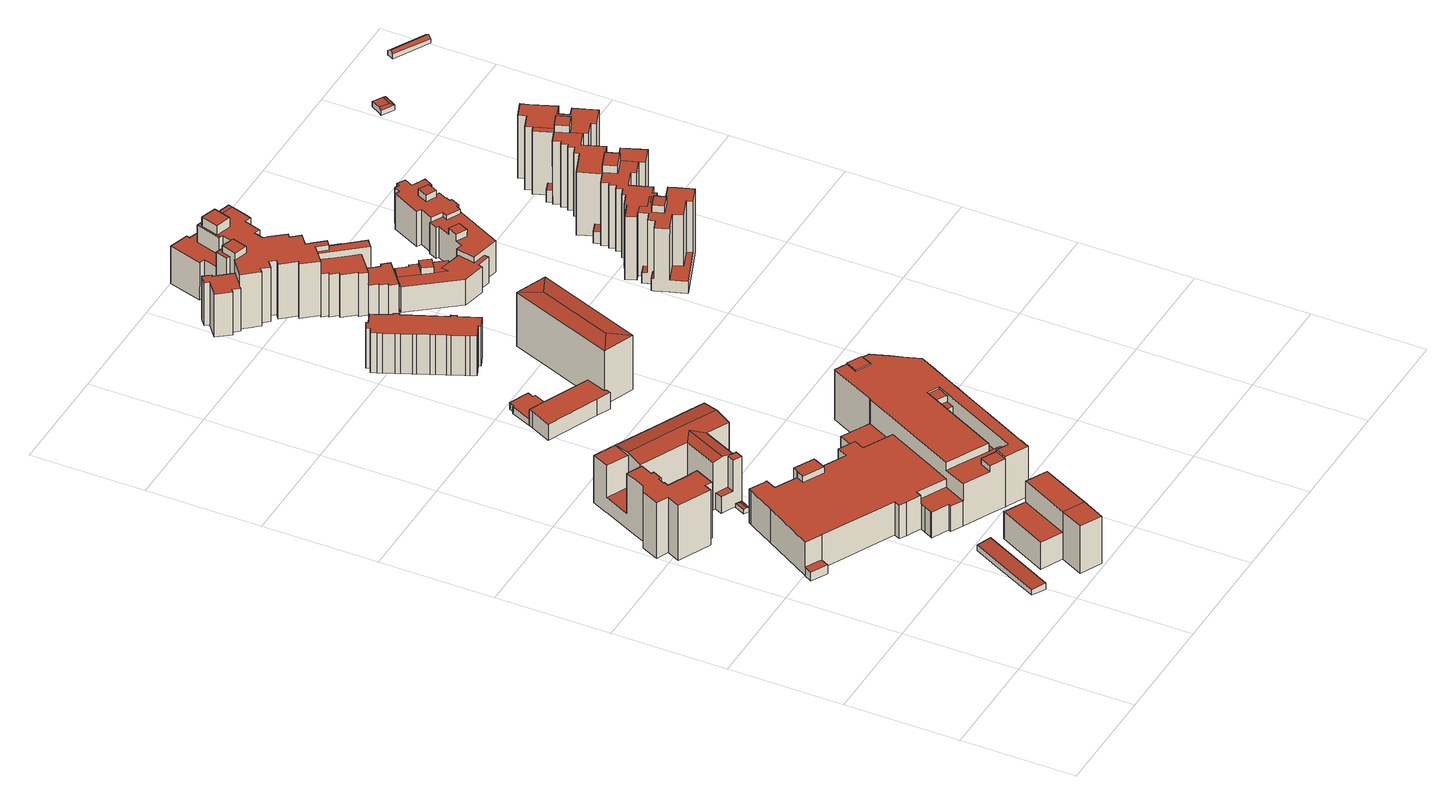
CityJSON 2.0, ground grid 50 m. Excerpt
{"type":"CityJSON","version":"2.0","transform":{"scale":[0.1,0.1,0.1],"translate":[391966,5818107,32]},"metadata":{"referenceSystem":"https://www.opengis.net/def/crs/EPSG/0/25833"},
"CityObjects":{
"building1":{"type":"Building","attributes":{"roofType":"1000","measuredHeight":3.21},"geometry":[{"type":"Solid","lod":"2","boundaries":[[[[0,1,2,3]],[[4,5,6,7,2,1]],[[8,9,10,6,5,11]],[[12,9,8,13,0,3]],[[3,2,7,6,10,9,12]],[[13,8,11,5,4,1,0]]]],"semantics":{"surfaces":[{"type":"WallSurface"},{"type":"GroundSurface"},{"type":"RoofSurface"}],"values":[[0,0,0,0,1,2]]}}]},
"building2":{"type":"Building","attributes":{"function":"1711","roofType":"1000","measuredHeight":22.92},"address":[{"locality":"Berlin","thoroughfareNumber":"87","thoroughfareName":"Prinzenstr."},{"locality":"Berlin","thoroughfareNumber":"88","thoroughfareName":"Prinzenstr."}],"geometry":[{"type":"MultiSurface","lod":"2","boundaries":[[[14,15,16,17]],[[18,19,20,21]],[[22,23,15,18]],[[23,24,25,16]],[[19,14,17,20]],[[26,22,21,27]],[[28,29,30,31]],[[29,26,27,30]],[[24,28,31,25]],[[16,25,31,21]],[[21,31,30,27]],[[17,16,21,20]],[[14,19,18,15]],[[22,26,29,28]],[[23,22,28,24]]],"semantics":{"surfaces":[{"type":"WallSurface"},{"type":"GroundSurface"},{"type":"RoofSurface"}],"values":[0,0,0,0,0,0,0,0,0,1,1,1,2,2,2]}}]},
"building3":{"type":"Building","attributes":{"function":"2366","measuredHeight":2.89},"address":[{"locality":"Berlin","thoroughfareNumber":"85","thoroughfareName":"Prinzenstr."}],"geometry":[{"type":"MultiSurface","lod":"2","boundaries":[[[32,33,34,35]],[[36,37,38,39]],[[37,40,32,35,38]],[[33,36,39,34]],[[38,35,34,39]],[[37,36,41,40]],[[40,41,33,32]],[[41,36,33]]],"semantics":{"surfaces":[{"type":"WallSurface"},{"type":"GroundSurface"},{"type":"RoofSurface"}],"values":[0,0,0,0,1,2,2,2]}}]},
"building4":{"type":"Building","attributes":{"function":"1411","roofType":"1130","measuredHeight":26.79},"address":[{"locality":"Berlin","thoroughfareNumber":"140","thoroughfareName":"Oranienstr."},{"locality":"Berlin","thoroughfareNumber":"141","thoroughfareName":"Oranienstr."},{"locality":"Berlin","thoroughfareNumber":"142","thoroughfareName":"Oranienstr."}],"geometry":[{"type":"MultiSurface","lod":"2","boundaries":[[[42,43,44,45,46,47,48,49,50,51,52,53,54,55,56,57,58,59,60,61,62,63,64,65,66,67,68,69,70,71,72,73,74,75,76,77,78,79,80,81,82]],[[83,84,55,54]],[[49,85,86,50]],[[87,88,74,73,89]],[[70,69,90,91,92,93,71]],[[94,95,96,57,56]],[[97,98,99,79,78,100,101]],[[102,103,104,105,106]],[[82,107,108,109,42]],[[52,51,110,111,112]],[[55,84,94,56]],[[108,107,82,81,80,113,114,115]],[[80,79,99,98,97,116,117,113]],[[45,118,119,120,46]],[[121,117,116,122,123,124,125]],[[126,127,85,49,48,47]],[[96,128,129,58,57]],[[87,89,73,72,130,131,132]],[[91,90,69,68,67,66,65,133,134,123,135,136]],[[58,129,137,138,59]],[[43,139,140,141,44]],[[76,142,143,77]],[[50,86,110,51]],[[144,134,133,65,64,63,62,61,60,59,138,137,145,146,147,148,149]],[[150,121,125,124,144,149]],[[151,152,75,74,88]],[[53,153,83,54]],[[76,75,152,151,103,102,142]],[[47,46,120,126]],[[154,148,147,115,114]],[[42,109,139,43]],[[44,141,140,119,118,45]],[[52,112,153,53]],[[132,131,130,72,71,93]],[[105,104,87,155,101,100,78,77,143,106]],[[134,144,124,123]],[[116,97,156,132,93,92,157,122]],[[119,140,139,109,108,115,147,146,145,137,129,128,96,95,94,84,83,153,112,111,110,86,85,127,126,120]],[[132,156,155,87]],[[103,151,88,87,104]],[[123,122,157,92,91,136,135]],[[143,142,102,106]],[[113,117,121,150,149,148,154,114]],[[101,155,156,97]]],"semantics":{"surfaces":[{"type":"GroundSurface"},{"type":"WallSurface"},{"type":"RoofSurface"}],"values":[0,1,1,1,1,1,1,1,1,1,1,1,1,1,1,1,1,1,1,1,1,1,1,1,1,1,1,1,1,1,1,1,1,1,1,2,2,2,2,2,2,2,2,2]}}]},
"building5":{"type":"Building","attributes":{"roofType":"1000","measuredHeight":4.53},"geometry":[{"type":"Solid","lod":"2","boundaries":[[[[158,159,160,161]],[[162,163,164,165]],[[160,166,167,165,164,168,169,161]],[[163,170,168,164]],[[171,162,165,167]],[[159,172,166,160]],[[172,171,167,166]],[[173,158,161,169]],[[170,163,162,171,172,159,158,173]],[[170,173,169,168]]]],"semantics":{"surfaces":[{"type":"WallSurface"},{"type":"GroundSurface"},{"type":"RoofSurface"}],"values":[[0,0,1,0,0,0,0,0,2,0]]}}]},
"building6":{"type":"Building","attributes":{"roofType":"1000","measuredHeight":24.67},"address":[{"country":"Germany","locality":"Berlin"}],"geometry":[{"type":"Solid","lod":"2","boundaries":[[[[174,175,176,177,178,179,180,181,182,183]],[[184,185,186,187,188,189,190,191,192,193]],[[194,193,192,195]],[[196,197,198,199]],[[200,201,202,203,204,205,206,207,208,209,210,211,212,213,214]],[[187,215,216,188]],[[217,218,219,220,221,222,223,224,225,226,227,228,229]],[[230,231,232,233,234,235,236,237,238,239,240,241,242,243]],[[244,245,246,247,248,249,250,251,252,253]],[[210,220,219,211]],[[254,255,256,257]],[[258,254,257,259]],[[212,218,217,213]],[[255,260,261,256]],[[262,263,264,265,200,214,229,266,267,268,269,270]],[[258,260,255,254]],[[206,224,223,207]],[[208,207,223,222,221,209]],[[271,272,273,274,275,276]],[[277,278,279,280]],[[281,236,235,282,283,272,271,284]],[[260,258,259,275,274,285,286,287,288,261]],[[289,290,291,292]],[[293,294,295,296,297,298,299,300]],[[301,302,303,304]],[[299,305,306,307,308,309,300]],[[310,201,200,265,264,311,312]],[[313,301,304,314]],[[315,316,317,318,319,320,321]],[[233,232,231,230,243,247,246,245,244,253,315,321,320,322,323,324,325,326,327,314,304,303,328,329,280,279,330,176,175,174,183,182,331,332,333,334,335,195,192,191,190,189,188,216,336,199,198,337,338,339,340,341,342,343,344,345,346,347,348,306,305,299,298,297,296,287,286,285,274,273,272,283,282,235,234]],[[349,350,341,340]],[[351,352,339,338]],[[353,181,180,179,178,177,354,278,277,290,289,355,356,357,358,359,360,361,362,363,364,365,366,197,196,367,215,187,186,185,184,193,194,368,369]],[[352,349,340,339]],[[370,228,227,226,225,224,206,205,204,203,202,201,310,318,317,316,252,251,250,249,248,242,241,240,239,238,237,236,281,284,271,276,275,259,257,256,261,288,295,294,293,300,309,371,372,373,374,375,376]],[[269,268,375,374,373,372,371,309,308,377,378,379,357,356,355,380,381,382,270]],[[383,384,366,365]],[[266,229,228,370,376,375,268,267]],[[385,383,365,364]],[[323,322,386,387,263,262,270,325,324]],[[363,362,361,344,343,342,341,350,388]],[[388,385,364,363]],[[366,384,351,338,337,198,197]],[[332,389,390,391,334,333]],[[392,353,369,368,393,394]],[[359,358,395,396]],[[389,332,331,182,181,353,392]],[[389,392,394,393,391,390]],[[393,368,194,195,335,334,391]],[[397,398,348,347]],[[358,357,379,395]],[[270,382,399,326,325]],[[399,400,327,326]],[[302,401,328,303]],[[360,345,344,361]],[[396,397,347,346,345,360,359]],[[196,199,336,216,215,367]],[[355,289,292,380]],[[354,177,176,330,279,278]],[[400,313,314,327]],[[328,401,291,290,277,280,329]],[[378,377,308,307,398,397,396,395,379]],[[399,382,381,380,292,291,401,302,301,313,400]],[[242,248,247,243]],[[252,316,315,253]],[[319,312,311,387,386]],[[209,221,220,210]],[[211,219,218,212]],[[295,288,287,296]],[[319,386,322,320]],[[387,311,264,263]],[[398,307,306,348]],[[388,350,349,352,351,384,383,385]],[[229,214,213,217]],[[318,310,312,319]]]],"semantics":{"surfaces":[{"type":"WallSurface"},{"type":"RoofSurface"},{"type":"GroundSurface"}],"values":[[0,0,0,0,0,0,0,0,0,1,0,0,1,0,1,1,0,1,0,0,0,0,0,0,0,0,0,0,0,2,0,0,1,0,1,0,0,0,0,0,0,0,0,0,0,0,0,1,0,0,0,0,0,0,0,0,0,0,0,0,0,1,1,0,0,1,0,0,0,0,0,0,1,0,0]]}}]},
"building7":{"type":"Building","attributes":{"function":"1221","roofType":"1000","measuredHeight":8.78},"address":[{"locality":"Berlin","thoroughfareNumber":"64","thoroughfareName":"Oranienstr."},{"locality":"Berlin","thoroughfareNumber":"65","thoroughfareName":"Oranienstr."}],"geometry":[{"type":"MultiSurface","lod":"2","boundaries":[[[402,403,404,405,406,407,408,409,410,411]],[[412,413,414,415,416,417,418,419,420,421]],[[412,409,408,413]],[[418,403,402,419]],[[417,404,403,418]],[[419,402,411,420]],[[420,411,410,421]],[[421,410,409,412]],[[415,406,405,416]],[[416,405,404,417]],[[413,408,407,414]],[[414,407,406,415]]],"semantics":{"surfaces":[{"type":"GroundSurface"},{"type":"RoofSurface"},{"type":"WallSurface"}],"values":[0,1,2,2,2,2,2,2,2,2,2,2]}}]},
"building8":{"type":"Building","attributes":{"function":"2599","roofType":"1000","measuredHeight":4.07},"address":[{"locality":"Berlin","thoroughfareNumber":"64","thoroughfareName":"Oranienstr."}],"geometry":[{"type":"MultiSurface","lod":"2","boundaries":[[[422,423,424,425,426,427,428,429]],[[429,404,430,422]],[[422,430,431,423]],[[428,403,404,429]],[[423,431,432,424]],[[424,432,433,425]],[[426,434,435,427]],[[425,433,434,426]],[[427,435,403,428]],[[435,434,433,432,431,430,404,403]]],"semantics":{"surfaces":[{"type":"RoofSurface"},{"type":"WallSurface"},{"type":"GroundSurface"}],"values":[0,1,1,1,1,1,1,1,1,2]}}]},
"building9":{"type":"Building","attributes":{"function":"1221","roofType":"1000","measuredHeight":19.11},"address":[{"locality":"Berlin","thoroughfareNumber":"54","thoroughfareName":"Stallschreiberstr."},{"locality":"Berlin","thoroughfareNumber":"53","thoroughfareName":"Stallschreiberstr."}],"geometry":[{"type":"MultiSurface","lod":"2","boundaries":[[[436,437,438,439,440,441,442,443,444,445,446,447,448,449,450,451,452,453,454,455,456,457,458,459,460,461,462,463,464,465,466]],[[467,458,457,468]],[[469,446,445,470]],[[471,454,453,472]],[[473,456,455,474]],[[475,437,436,476]],[[477,450,449,478]],[[479,444,443,480]],[[481,465,464,482]],[[478,449,448,483]],[[483,448,447,484]],[[484,447,446,469]],[[485,460,459,486]],[[472,453,452,487]],[[488,451,450,477]],[[489,466,465,481]],[[487,452,451,488]],[[486,459,458,467]],[[474,455,454,471]],[[468,457,456,473]],[[490,439,438,491]],[[482,464,463,492]],[[493,440,439,490]],[[491,438,437,475]],[[480,443,442,494]],[[476,436,466,489]],[[495,441,440,493]],[[494,442,441,495]],[[492,463,462,496]],[[497,461,460,485]],[[496,462,461,497]],[[470,445,444,479]],[[482,492,496,497,485,486,467,468,473,474,471,472,487,488,477,478,483,484,469,470,479,480,494,495,493,490,491,475,476,489,481]]],"semantics":{"surfaces":[{"type":"GroundSurface"},{"type":"WallSurface"},{"type":"RoofSurface"}],"values":[0,1,1,1,1,1,1,1,1,1,1,1,1,1,1,1,1,1,1,1,1,1,1,1,1,1,1,1,1,1,1,1,2]}}]},
"building10":{"type":"Building","attributes":{"function":"1221","measuredHeight":26.96},"address":[{"locality":"Berlin","thoroughfareNumber":"63","thoroughfareName":"Oranienstr."},{"locality":"Berlin","thoroughfareNumber":"55","thoroughfareName":"Stallschreiberstr."}],"geometry":[{"type":"MultiSurface","lod":"2","boundaries":[[[498,499,500,501]],[[502,503,504,505]],[[506,507,503,502]],[[507,504,503]],[[502,505,506]],[[504,507,501,500]],[[507,506,498,501]],[[505,504,500,499]],[[506,505,499,498]]],"semantics":{"surfaces":[{"type":"GroundSurface"},{"type":"RoofSurface"},{"type":"WallSurface"}],"values":[0,1,1,1,1,2,2,2,2]}}]},
"building11":{"type":"Building","attributes":{"function":"1372","roofType":"1000","measuredHeight":30.71},"address":[{"locality":"Berlin","thoroughfareNumber":"12","thoroughfareName":"Stallschreiberstr."}],"geometry":[{"type":"MultiSurface","lod":"2","boundaries":[[[508,509,510,511,512]],[[513,514,515,516]],[[517,518,519,520]],[[521,522,523,524,525]],[[526,527,528,529]],[[530,531,532,533,534,535,536]],[[537,538,539,540]],[[541,542,543,544,545,546,547,548]],[[549,550,551,552]],[[553,554,555,556]],[[546,545,544,557,558,559,560,561]],[[562,563,564,565,566,567,568,569]],[[570,571,572,573,574,575,576,577,578,579,580,581,582,583,584,585,586,587,588,589,590,591]],[[592,593,554,553]],[[594,595,596,597]],[[588,587,598,599]],[[600,601,602,523,522,603]],[[604,605,606,607]],[[608,609,610,611,612,613]],[[614,573,572,615]],[[616,617,608,613]],[[618,516,515,619,620]],[[621,622,623,624,625,626]],[[627,628,577,576,575]],[[581,580,629,630]],[[631,632,633,634,635]],[[636,637,638,639]],[[640,641,642,643,644]],[[597,596,637,636]],[[610,609,645,646]],[[569,568,521,525]],[[647,648,649,650,651,652]],[[653,654,655,656,657,658]],[[540,539,659,660]],[[652,651,650,640,644]],[[643,642,661,662,663,664]],[[665,666,667,668]],[[606,669,670,671,607]],[[620,619,672,673]],[[639,638,595,594]],[[646,645,674,675]],[[512,511,676,677,678]],[[679,680,681,527,526]],[[615,682,668,667,683,614]],[[684,685,686,687,688]],[[689,690,691,692,693]],[[660,659,694,593,592,695,696]],[[520,519,697,698]],[[560,699,617,616,700,561]],[[701,702,538,537,703,704]],[[556,555,705,706]],[[551,707,708,709,552]],[[656,655,605,604]],[[675,674,710,711]],[[712,713,714,715,716,717,697,718,701,704]],[[530,719,720,681,680,679,721,722,531]],[[529,528,550,549]],[[599,598,723,724]],[[591,590,589,725,726,727,728,729,570]],[[730,731,732,688,687,733,734,735]],[[602,601,600,603,736,730,735,737,738]],[[739,630,629,628,627,740,741]],[[635,634,742,743]],[[621,626,536,535,534,533,532]],[[744,745,746,747,623,622]],[[698,697,717,748,749]],[[750,751,752,753,754,585,584,583,582]],[[743,742,747,746,745,744]],[[755,756,757,758]],[[510,509,508,756,755]],[[676,749,748,678,677]],[[711,710,759,760]],[[686,685,684,754,753,752]],[[758,757,690,689]],[[706,705,518,517]],[[709,708,653,658]],[[761,762,763,724,723,764,765,766,691]],[[693,692,691,766,765,633,632,631]],[[767,768,769,542,541,548]],[[767,770,771,772,673,672,514,513,769,768]],[[737,773,666,665,738]],[[713,712,728,727,726,763,762,774,775,776,715,714]],[[777,671,670,669,778,779,780,781,782,681,720,772,771,770]],[[559,558,557,783,649,648]],[[760,759,663,662,565,564,563]],[[744,622,621,532,531,722,721,679,526,529,549,552,709,658,657,656,604,607,671,777,770,767,548,547,546,561,700,616,613,612,611,610,646,675,711,760,563,562,569,525,524,523,602,738,665,668,682,615,572,571,570,729,728,712,704,703,537,540,660,696,695,592,553,556,706,517,520,698,749,676,511,510,755,758,689,693,631,635,743]],[[514,672,619,515]],[[555,554,593,694,659,539,538,702,701,718,697,519,518,705]],[[762,761,691,690,757,756,508,512,678,748,717,716,715,776,775,774]],[[580,579,578,577,628,629]],[[560,559,648,647,652,644,643,664,663,759,710,674,645,609,608,617,699]],[[737,735,734,733,687,686,752,751,750,582,581,630,739,741,740,627,575,574,573,614,683,667,666,773]],[[588,599,724,763,726,725,589]],[[637,596,595,638]],[[551,550,528,527,681,782,781,780,779,778,669,606,605,655,654,653,708,707]],[[641,597,636,639,566,565,662,661,642]],[[736,603,522,521,568,567,566,639,594,597,641,640,650,649,783,557,544,543,542,769,513,516,618,620,673,772,720,719,530,536,626,625,624,623,747,742,634,633,765,764,723,598,587,586,585,754,684,688,732,731,730]]],"semantics":{"surfaces":[{"type":"WallSurface"},{"type":"GroundSurface"},{"type":"RoofSurface"}],"values":[0,0,0,0,0,0,0,0,0,0,0,0,0,0,0,0,0,0,0,0,0,0,0,0,0,0,0,0,0,0,0,0,0,0,0,0,0,0,0,0,0,0,0,0,0,0,0,0,0,0,0,0,0,0,0,0,0,0,0,0,0,0,0,0,0,0,0,0,0,0,0,0,0,0,0,0,0,0,0,0,0,0,0,0,0,1,2,2,2,2,2,2,2,2,2,2,2]}}]},
"building12":{"type":"Building","attributes":{"function":"1221","roofType":"1000","measuredHeight":20.17},"address":[{"locality":"Berlin","thoroughfareNumber":"11","thoroughfareName":"Stallschreiberstr."},{"locality":"Berlin","thoroughfareNumber":"8","thoroughfareName":"Stallschreiberstr."},{"locality":"Berlin","thoroughfareNumber":"9","thoroughfareName":"Stallschreiberstr."}],"geometry":[{"type":"MultiSurface","lod":"2","boundaries":[[[784,785,786,787,788,789,790,791,792,793,794,795,796,797,798,799,800,801,802,803,804,805,806,807,808,809,810,811,812,813,814,815,816,817,818,819]],[[820,821,822,823,824,825,826,827,828,829,830,831,832,833,834,835,836]],[[837,838,839,840]],[[841,842,843,844,845,828,827,846,847,826,825,824,823,822,848,849,850,851,852]],[[853,854,855,856]],[[857,858,859,860]],[[861,862,863,864,865,866,867,868,869,870,871,872,873,874,875,876,877,878,879,880,881]],[[882,883,884,885,886,887,888,889,890,891,892,893,894,895,896,897,898,899,900,901,902,903,904,905,906,907,908,909,910,911,912,913,914,915,916,917,918,919,920,921,922,923,924,925,926,927,928,929,930,931,932,933,934]],[[913,879,878,914]],[[883,810,809,935,884]],[[902,851,850,903]],[[881,857,860,861]],[[817,816,839,838,818]],[[929,788,787,930]],[[931,815,814,932]],[[892,831,830,893]],[[826,853,856,827]],[[805,804,877,876,875]],[[888,834,833,889]],[[903,850,849,904]],[[920,798,797,921]],[[934,812,811,882]],[[927,791,790,928]],[[899,842,841,900]],[[900,841,852,901]],[[933,936,813,812,934]],[[877,804,803,937,916,915]],[[802,801,918,917]],[[921,797,796,922]],[[827,856,855,846]],[[924,793,792,925]],[[862,859,858,863]],[[937,803,802,917,916]],[[814,813,936,933,932]],[[792,791,927,926,925]],[[907,820,836,835,866,865,938,908]],[[867,866,835,834,888,887,939,868]],[[861,860,859,862]],[[882,811,810,883]],[[909,864,863,858,857,881,880,940,912,911,910]],[[922,796,795,923]],[[929,928,790,789,788]],[[833,832,891,890,889]],[[846,855,854,847]],[[918,801,800,919]],[[884,935,809,808,872,871,885]],[[872,808,807,873]],[[785,784,837,840,786]],[[940,880,879,913,912]],[[939,887,886,885,871,870,869,868]],[[904,849,848,905]],[[898,843,842,899]],[[822,821,820,907,906]],[[819,818,838,837,784]],[[908,938,865,864,909]],[[829,828,845,844,897,896,895,894]],[[914,878,877,915]],[[847,854,853,826]],[[873,807,806,874]],[[905,848,822,906]],[[901,852,851,902]],[[897,844,843,898]],[[874,806,805,875]],[[930,787,786,840,839,816,815,931]],[[830,829,894,893]],[[891,832,831,892]],[[795,794,793,924,923]],[[800,799,798,920,919]]],"semantics":{"surfaces":[{"type":"RoofSurface"},{"type":"GroundSurface"},{"type":"WallSurface"}],"values":[0,0,0,0,0,0,0,1,2,2,2,2,2,2,2,2,2,2,2,2,2,2,2,2,2,2,2,2,2,2,2,2,2,2,2,2,2,2,2,2,2,2,2,2,2,2,2,2,2,2,2,2,2,2,2,2,2,2,2,2,2,2,2,2,2,2,2,2]}}]},
"building13":{"type":"Building","attributes":{"function":"1221","roofType":"1000","measuredHeight":34.06},"address":[{"locality":"Berlin","thoroughfareNumber":"81","thoroughfareName":"Prinzenstr."},{"locality":"Berlin","thoroughfareNumber":"80","thoroughfareName":"Prinzenstr."},{"locality":"Berlin","thoroughfareNumber":"79","thoroughfareName":"Prinzenstr."}],"geometry":[{"type":"MultiSurface","lod":"2","boundaries":[[[941,942,943,944]],[[945,946,947,948,949,950,951,952,953,954,955,956]],[[957,958,959,960]],[[961,962,963,964,965,966,967]],[[968,969,970,971]],[[972,973,974,975]],[[976,977,969,968]],[[978,979,980,981,982,983,984]],[[985,986,987,988,989,990,991]],[[992,993,994,995,996]],[[997,998,999,1000,1001,1002]],[[996,995,1003,1004]],[[1005,1006,1007,994,993]],[[1008,1009,1010,1011,1012]],[[1013,1014,1015,1016]],[[1017,1018,1019,1020,1021]],[[985,991,1022,1023,953,952,1024,1025]],[[1026,1011,1010,1027]],[[1028,1029,1030,1031]],[[1032,1033,1034,1035,1036,1037]],[[1016,1015,1038,1039]],[[1040,1041,1042,1043]],[[1023,1022,1044,1045]],[[1021,1020,1000,999]],[[1046,1047,1048,1049]],[[1050,1051,1052,1053,1054]],[[984,983,982,1055,942,941]],[[1045,1044,1056,1057]],[[1058,960,959,1047,1046]],[[971,970,973,972]],[[1059,1060,1061,1062,1063]],[[1064,1065,1066,1067]],[[1068,1069,1070,1071]],[[1072,1073,1029,1028]],[[1074,1075,1076,1077,1078,989,988,987]],[[1079,1080,1081,1082,1083,1084]],[[1085,1086,1087,1088]],[[1067,1066,979,978]],[[1043,1042,1073,1072]],[[955,1089,1090,1091,1092,956]],[[997,1002,1052,1051,1050]],[[1057,1056,1091,1090]],[[1093,1094,1095,1096]],[[1097,1098,1099,1100,1101,1102]],[[1103,1104,1105,1106]],[[946,945,1107,1108]],[[1088,1087,962,961]],[[1068,1109,975,974,1110,1069]],[[1111,1112,1113,1114]],[[1115,1116,1117,1118,1119]],[[1120,1121,1122,1123,1124,1108,1107,1125,1126,1127,1128]],[[1129,1130,1131,1132,1133]],[[1134,1004,1003,1007,1006]],[[1135,1136,1112,1111]],[[1137,1138,1116,1115]],[[1101,1100,1099,1139,1140,1141]],[[1142,1063,1062,1131,1130]],[[1143,1144,1145,1041,1040]],[[1127,1126,1146,1147]],[[1018,1017,944,943,1019]],[[1114,1113,1104,1103]],[[948,947,1124,1123]],[[1120,1128,1148,1149]],[[1118,1117,1150,1009,1008,1012,1151,1119]],[[1152,1153,1154,977,976,1155,1156]],[[1146,1157,1158,1159,1149,1148,1147]],[[1054,1053,1160,1161]],[[1039,1038,1162,1163]],[[1164,1049,1048,958,957]],[[1133,1132,1061,1060]],[[1106,1105,1097,1102]],[[1165,1166,1082,1081]],[[1031,1030,1034,1033,1032]],[[1163,1162,1153,1152,1156]],[[966,965,1167,1136,1135,1168,967]],[[1037,1036,1035,964,963,1086,1085]],[[1160,1014,1013,1161]],[[1027,1094,1093,1076,1075,1074,1169,1026]],[[1079,1084,1145,1144,1143]],[[1159,1158,1157,1170,1171]],[[1096,1095,1078,1077]],[[1071,1070,1138,1137]],[[1141,1140,1139,981,980,1065,1064]],[[1171,1170,1166,1165]],[[1026,1169,1074,987,986,985,1025,1024,952,951,950,949,948,1123,1122,1121,1120,1149,1159,1171,1165,1081,1080,1079,1143,1040,1043,1072,1028,1031,1032,1037,1085,1088,961,967,1168,1135,1111,1114,1103,1106,1102,1101,1141,1064,1067,978,984,941,944,1017,1021,999,998,997,1050,1054,1161,1013,1016,1039,1163,1156,1155,976,968,971,972,975,1109,1068,1071,1137,1115,1119,1151,1012,1011]],[[1136,1167,965,964,1004,1134,1006,1005,993,1172,1138,1070,1069,1110,974,973,970,969,977,1154,1153,1129,1133,1060,1059,942,1055,982,981,1139,1099,1098,1097,1105,1104,1113,1112]],[[1117,1116,1138,1172,993,992,996,1004,964,1035,1034,1030,1029,1073,1042,1041,1145,1084,1083,1082,1166,1170,1157,1173,1174,1175,1176,1177,1178,1179,1049,1164,1180,1078,1095,1094,1027,1010,1009,1150]],[[1046,1049,1179,1178,1177,1176,1175,1174,1173,1157,1146,1126,1125,1107,945,956,1092,1091,1056,1044,1022,991,990,989,1078,1180,1164,957,960,1058]],[[980,979,1066,1065]],[[994,1007,1003,995]],[[1076,1093,1096,1077]],[[1108,1124,947,946]],[[1131,1062,1061,1132]],[[963,962,1087,1086]],[[1147,1148,1128,1127]],[[958,1048,1047,959]],[[1014,1160,1053,1052,1002,1001,1000,1020,1019,943,942,1059,1063,1142,1130,1129,1153,1162,1038,1015]],[[1089,955,954,953,1023,1045,1057,1090]]],"semantics":{"surfaces":[{"type":"WallSurface"},{"type":"GroundSurface"},{"type":"RoofSurface"}],"values":[0,0,0,0,0,0,0,0,0,0,0,0,0,0,0,0,0,0,0,0,0,0,0,0,0,0,0,0,0,0,0,0,0,0,0,0,0,0,0,0,0,0,0,0,0,0,0,0,0,0,0,0,0,0,0,0,0,0,0,0,0,0,0,0,0,0,0,0,0,0,0,0,0,0,0,0,0,0,0,0,0,0,0,0,1,2,2,2,2,2,2,2,2,2,2,2,2,2]}}]},
"building14":{"type":"Building","attributes":{"roofType":"1000","measuredHeight":2.94},"geometry":[{"type":"Solid","lod":"2","boundaries":[[[[1181,1182,1183,1184,1185]],[[1185,1184,1186,1187]],[[1188,1187,1186,1189,1190]],[[1191,1192,1193,1181,1194,1195,1188,1196]],[[1181,1185,1194]],[[1195,1194,1185,1187,1188]],[[1191,1196,1197,1198,1199,1200,1201,1202,1193,1192]],[[1181,1193,1202,1201,1183,1182]],[[1196,1188,1190,1189,1198,1197]],[[1186,1184,1183,1201,1200,1199,1198,1189]]]],"semantics":{"surfaces":[{"type":"RoofSurface"},{"type":"WallSurface"},{"type":"GroundSurface"}],"values":[[0,0,0,1,0,0,2,1,1,1]]}}]},
"building15":{"type":"Building","attributes":{"roofType":"3100","measuredHeight":3.26},"geometry":[{"type":"Solid","lod":"2","boundaries":[[[[1203,1204,1205,1206,1207,1208,1209]],[[1210,1211,1206,1205,1204,1212]],[[1213,1212,1204,1203]],[[1214,1215,1210,1212,1213]],[[1214,1216,1217,1211,1210,1215]],[[1216,1208,1207,1206,1211,1217]],[[1203,1209,1208,1216,1214,1213]]]],"semantics":{"surfaces":[{"type":"GroundSurface"},{"type":"WallSurface"},{"type":"RoofSurface"}],"values":[[0,1,1,2,2,1,1]]}}]}
},
"vertices":[
[470,118,58],[414,151,52],[414,151,26],[470,118,26],[519,360,52],[572,465,52],[572,465,26],[519,360,26],[630,436,58],[630,436,26],[584,459,26],[584,459,53],[628,433,26],[628,433,58],
[687,407,154],[780,361,154],[780,361,25],[687,407,25],[672,146,154],[577,193,154],[577,193,25],[672,146,25],[672,146,254],[780,361,254],[873,315,254],[873,315,25],[622,47,254],[622,47,25],[765,100,254],[714,0,254],[714,0,25],[765,100,25],
[400,1381,22],[423,1428,22],[423,1428,3],[400,1381,3],[447,1414,22],[424,1367,22],[424,1367,3],[447,1414,3],[412,1374,29],[429,1409,29],
[172,1653,2],[152,1611,2],[142,1617,2],[128,1589,2],[132,1587,2],[123,1568,2],[129,1565,2],[224,1520,2],[225,1523,2],[255,1509,2],[214,1423,2],[185,1438,2],[170,1408,2],[28,1475,2],[55,1532,2],[3,1556,2],[39,1631,2],[76,1651,2],[80,1660,2],[94,1690,2],[119,1742,2],[174,1856,2],[176,1861,2],[208,1929,2],[303,1884,2],[510,1786,2],[595,1745,2],[694,1698,2],[659,1625,2],[627,1558,2],[528,1605,2],[458,1457,2],[473,1450,2],[458,1419,2],[367,1462,2],[382,1493,2],[373,1498,2],[443,1645,2],[208,1757,2],[186,1710,2],[161,1658,2],[170,1408,270],[28,1475,270],[224,1520,270],[225,1523,270],[458,1457,230],[473,1450,230],[458,1457,203],[694,1698,76],[694,1698,230],[660,1628,243],[627,1558,230],[55,1532,270],[26,1545,270],[3,1556,270],[443,1645,230],[443,1645,80],[443,1645,76],[373,1498,80],[373,1498,230],[421,1436,80],[421,1437,230],[436,1468,230],[436,1468,203],[436,1468,80],[161,1658,76],[161,1658,270],[172,1653,270],[255,1509,270],[254,1506,270],[214,1423,270],[208,1757,76],[186,1711,76],[186,1711,270],[236,1744,230],[236,1744,76],[128,1589,76],[128,1589,270],[132,1587,270],[268,1811,76],[269,1814,243],[303,1884,230],[268,1811,230],[268,1811,188],[123,1568,270],[129,1565,270],[30,1613,270],[39,1631,270],[528,1605,76],[528,1605,80],[528,1605,230],[208,1929,76],[208,1929,230],[510,1786,230],[595,1745,230],[76,1651,270],[76,1651,76],[152,1611,270],[142,1617,270],[142,1617,76],[367,1462,80],[382,1493,80],[174,1856,230],[80,1660,270],[94,1690,270],[119,1742,270],[119,1742,76],[174,1856,76],[232,1828,76],[458,1419,230],[458,1419,80],[185,1438,270],[178,1715,76],[415,1478,238],[507,1671,238],[497,1706,243],
[471,1225,48],[499,1272,48],[499,1272,3],[471,1225,3],[597,1160,48],[609,1183,48],[609,1183,3],[597,1160,3],[740,1145,3],[717,1100,3],[521,1228,3],[509,1205,3],[521,1228,48],[717,1100,48],[740,1145,48],[509,1205,48],
[351,898,4],[442,852,4],[541,802,4],[541,802,166],[442,852,166],[351,898,166],[257,946,166],[228,961,166],[228,961,4],[257,946,4],[316,1262,166],[335,1294,166],[348,1316,166],[354,1325,166],[354,1325,4],[348,1316,4],[335,1294,4],[316,1262,4],[285,1209,4],[285,1209,166],[159,996,166],[159,996,4],[437,1300,166],[414,1254,166],[414,1254,4],[437,1300,4],[967,530,207],[967,530,245],[990,574,245],[1130,849,245],[1147,882,245],[1158,905,245],[1171,929,245],[1171,929,237],[1158,905,237],[1147,882,237],[1147,882,207],[1130,849,207],[1130,849,164],[990,574,164],[990,574,207],[361,1338,166],[361,1338,4],[939,599,164],[1079,874,164],[1079,874,207],[1096,908,207],[1096,908,237],[1108,930,237],[1120,954,237],[1120,954,245],[1108,930,245],[1096,908,245],[1079,874,245],[939,599,245],[939,599,207],[1178,824,4],[1195,857,4],[1207,880,4],[1219,904,4],[1263,990,4],[1302,1067,4],[1302,1067,245],[1263,990,245],[1219,904,245],[1207,880,245],[1195,857,245],[1178,824,245],[1141,752,245],[1141,752,4],[1012,499,4],[1015,506,4],[1038,549,4],[1109,689,4],[1109,689,245],[1038,549,245],[1015,506,245],[1012,499,245],[991,457,245],[991,457,4],[1179,1227,250],[1115,1259,250],[1115,1259,245],[1179,1227,245],[1204,1278,250],[1204,1278,245],[1141,1310,250],[1141,1310,245],[763,568,207],[826,536,207],[853,588,207],[917,556,207],[875,632,207],[812,664,207],[759,691,207],[737,647,207],[710,594,207],[1253,1211,245],[1253,1211,4],[1252,1213,4],[1235,1262,4],[1235,1262,245],[1252,1213,245],[557,762,166],[529,777,166],[529,777,4],[557,762,4],[1278,1138,245],[1278,1138,4],[1262,1185,4],[1262,1185,245],[1204,1278,4],[1141,1310,4],[1089,1337,4],[1089,1337,245],[633,755,166],[620,730,166],[620,730,126],[633,755,126],[985,1132,245],[1063,1286,245],[1088,1335,245],[1088,1335,4],[1063,1286,4],[985,1132,4],[984,1131,4],[984,1131,245],[594,677,126],[608,705,126],[608,705,4],[594,677,4],[984,1132,4],[957,1145,4],[957,1145,127],[984,1132,127],[984,1132,245],[917,556,245],[853,588,236],[917,556,236],[590,669,126],[590,669,4],[989,454,4],[989,454,245],[941,479,245],[891,504,245],[891,504,236],[891,504,4],[941,479,4],[890,503,4],[826,536,4],[763,568,4],[710,594,4],[659,621,4],[664,632,4],[621,730,4],[620,730,4],[541,801,4],[228,960,4],[210,925,4],[203,928,4],[138,961,4],[159,995,4],[426,1305,4],[508,1206,4],[509,1205,4],[521,1228,4],[609,1183,4],[597,1160,4],[598,1160,4],[698,1109,4],[717,1100,4],[740,1145,4],[812,1109,4],[815,1108,4],[859,1195,4],[609,1183,196],[597,1160,196],[509,1205,196],[521,1228,196],[228,960,166],[541,801,166],[759,691,166],[899,966,166],[916,999,166],[789,1064,166],[812,1109,166],[740,1145,166],[717,1100,166],[698,1109,166],[598,1160,166],[581,1127,166],[491,1173,166],[508,1206,166],[426,1305,166],[159,995,166],[224,962,166],[875,632,245],[940,1046,245],[928,1022,245],[916,999,245],[899,966,245],[759,691,245],[812,664,245],[940,1046,127],[928,1022,127],[916,999,127],[759,691,126],[737,647,126],[710,594,126],[491,1173,196],[508,1206,196],[581,1127,196],[890,503,236],[826,536,236],[598,1160,196],[210,925,46],[203,928,46],[138,961,46],[228,960,46],[159,995,46],[224,962,46],[789,1064,127],[812,1109,127],[815,1108,127],[859,1195,127],[659,621,126],[664,632,126],[621,730,126],
[498,2340,23],[505,2355,23],[608,2310,23],[726,2257,23],[772,2238,23],[740,2149,23],[747,2146,23],[739,2125,23],[678,2152,23],[454,2249,23],[739,2125,101],[747,2146,101],[740,2149,101],[772,2238,101],[726,2257,101],[608,2310,101],[505,2355,101],[498,2340,101],[454,2249,101],[678,2152,101],
[648,2402,55],[637,2407,55],[648,2432,55],[564,2468,55],[553,2444,55],[546,2446,55],[505,2355,55],[608,2310,55],[648,2402,23],[637,2407,23],[648,2432,23],[564,2468,23],[553,2444,23],[546,2446,23],
[672,2715,27],[651,2763,27],[643,2781,27],[626,2819,27],[618,2837,27],[597,2885,27],[589,2901,27],[571,2943,27],[563,2960,27],[543,3007,27],[535,3023,27],[524,3048,27],[551,3061,27],[543,3077,27],[575,3093,27],[579,3084,27],[629,3105,27],[668,3022,27],[674,3025,27],[685,3002,27],[678,2999,27],[756,2820,27],[763,2823,27],[773,2799,27],[767,2797,27],[805,2708,27],[753,2686,27],[749,2697,27],[714,2682,27],[691,2672,27],[679,2697,27],[763,2823,219],[756,2820,219],[535,3023,219],[543,3007,219],[674,3025,219],[668,3022,219],[678,2999,219],[685,3002,219],[651,2763,219],[672,2715,219],[575,3093,219],[543,3077,219],[563,2960,219],[571,2943,219],[691,2672,219],[714,2682,219],[551,3061,219],[524,3048,219],[767,2797,219],[773,2799,219],[629,3105,219],[579,3084,219],[679,2697,219],[626,2819,219],[643,2781,219],[749,2697,219],[618,2837,219],[589,2901,219],[597,2885,219],[753,2686,219],[805,2708,219],
[926,2620,26],[1062,2566,26],[884,2100,26],[748,2154,26],[968,2525,294],[842,2195,294],[884,2100,287],[1062,2566,287],[926,2620,287],[748,2154,287],
[817,3328,212],[817,3328,158],[817,3328,5],[806,3319,5],[806,3319,212],[666,3756,268],[666,3756,300],[723,3738,300],[723,3738,268],[885,3192,5],[885,3192,158],[860,3223,158],[860,3223,5],[879,3764,268],[856,3690,268],[856,3690,5],[863,3713,5],[879,3764,5],[559,3622,5],[559,3622,213],[537,3649,213],[537,3649,5],[624,3565,268],[624,3565,5],[639,3578,5],[639,3578,79],[639,3578,185],[639,3578,213],[639,3578,268],[990,3234,5],[990,3234,158],[1000,3242,158],[1000,3242,5],[639,3723,185],[639,3723,268],[651,3760,268],[656,3776,268],[656,3776,185],[656,3776,5],[651,3760,5],[639,3723,5],[525,3640,5],[525,3640,213],[480,3696,213],[480,3696,5],[894,3155,5],[894,3155,158],[901,3161,158],[901,3161,5],[721,3756,268],[721,3756,213],[721,3756,185],[666,3773,185],[666,3773,5],[938,3850,5],[943,3866,5],[943,3866,185],[943,3866,268],[938,3850,268],[914,3773,268],[908,3755,268],[908,3755,5],[1015,3304,5],[992,3331,5],[972,3355,5],[972,3355,79],[968,3360,79],[953,3378,79],[953,3378,158],[953,3378,212],[922,3415,212],[878,3469,212],[871,3478,212],[871,3478,79],[856,3495,79],[856,3495,212],[856,3495,242],[856,3495,268],[878,3469,268],[912,3428,268],[912,3428,242],[1015,3304,242],[1015,3304,212],[1015,3304,158],[920,3124,5],[920,3124,158],[822,3802,268],[822,3802,312],[755,3822,312],[755,3822,268],[891,3411,268],[891,3411,242],[830,3698,185],[830,3698,79],[830,3698,5],[830,3698,268],[585,3760,5],[585,3760,213],[578,3754,213],[578,3754,5],[662,3851,185],[707,3998,185],[707,3998,5],[691,3944,5],[686,3927,5],[662,3851,5],[1104,3464,79],[1104,3464,5],[688,3843,5],[688,3843,185],[712,3701,268],[703,3671,300],[703,3671,268],[665,3547,5],[693,3570,5],[693,3570,268],[687,3565,268],[672,3553,268],[665,3547,268],[984,3403,79],[984,3403,212],[901,3503,212],[901,3503,79],[732,3457,5],[732,3457,79],[732,3457,268],[744,3467,268],[744,3467,5],[778,3899,268],[778,3899,312],[845,3878,312],[845,3878,268],[759,3800,268],[749,3804,268],[742,3806,268],[742,3806,185],[759,3800,185],[793,3972,185],[793,3972,5],[735,3760,185],[731,3764,185],[731,3764,268],[744,3749,268],[744,3749,213],[744,3749,185],[527,3763,213],[553,3784,213],[560,3790,213],[560,3790,5],[553,3784,5],[527,3763,5],[1026,3212,158],[1026,3212,5],[771,3901,268],[777,3918,268],[776,3918,185],[748,3824,185],[1006,3610,5],[1006,3610,79],[1074,3623,79],[1074,3623,5],[635,3685,213],[635,3685,185],[635,3685,5],[645,3689,300],[645,3689,268],[788,3956,185],[788,3956,5],[852,3264,5],[852,3264,79],[852,3264,212],[569,3631,5],[569,3631,185],[569,3631,213],[1081,3587,5],[1081,3587,79],[867,3569,268],[867,3569,242],[867,3569,79],[882,3581,79],[882,3581,268],[778,3387,5],[778,3387,212],[785,3392,212],[785,3392,79],[785,3392,5],[926,3130,158],[942,3142,5],[1016,3203,5],[869,3230,158],[869,3230,5],[682,3824,185],[682,3824,5],[943,3291,158],[968,3261,158],[968,3261,5],[943,3291,5],[879,3187,158],[879,3187,5],[491,3705,213],[541,3746,213],[541,3746,5],[879,3928,185],[879,3928,5],[961,3306,5],[961,3306,79],[961,3306,158],[961,3306,212],[875,3235,212],[869,3230,212],[886,3244,158],[612,3580,268],[569,3631,268],[600,3594,5],[612,3580,5],[857,3452,268],[857,3452,242],[994,3286,242],[984,3278,242],[984,3278,212],[984,3278,5],[994,3286,5],[818,3659,268],[829,3646,268],[832,3643,268],[879,3585,79],[832,3643,79],[818,3659,79],[824,3679,268],[821,3667,79],[821,3667,5],[909,3495,79],[943,3453,79],[928,3472,79],[693,3528,268],[693,3528,5],[714,3546,5],[714,3546,212],[714,3546,242],[714,3546,268],[846,3259,212],[846,3259,5],[887,3521,79],[897,3528,79],[899,3530,79],[899,3530,212],[899,3530,268],[791,3359,5],[791,3359,212],[797,3363,212],[797,3363,5],[867,3890,185],[867,3890,5],[797,3402,212],[847,3444,212],[847,3444,242],[797,3402,268],[785,3392,268],[785,3392,242],[654,3718,5],[654,3718,185],[654,3718,268],[647,3695,5],[647,3695,213],[647,3695,268],[976,3619,79],[866,3421,212],[892,3390,212],[937,3334,212],[642,3691,5],[625,3677,213],[613,3667,213],[609,3663,213],[593,3650,213],[585,3643,213],[729,3762,268],
[1405,3285,197],[1422,3277,197],[1450,3262,197],[1440,3244,197],[1450,3239,197],[1460,3258,197],[1470,3277,197],[1488,3268,197],[1508,3307,197],[1451,3335,197],[1464,3359,197],[1470,3372,197],[1434,3391,197],[1427,3378,197],[1408,3387,197],[1396,3364,197],[1394,3359,197],[1376,3368,197],[1313,3244,197],[1333,3234,197],[1304,3177,197],[1353,3152,197],[1342,3130,197],[1399,3101,197],[1411,3123,197],[1420,3118,197],[1440,3158,197],[1431,3162,197],[1440,3180,197],[1437,3181,197],[1456,3219,197],[1434,3230,197],[1427,3218,197],[1399,3232,197],[1383,3240,197],[1389,3253,197],[1193,3004,150],[1191,3005,150],[1141,3016,150],[1093,3026,150],[1086,2994,150],[1056,3034,150],[1051,3039,150],[1021,3079,150],[965,3153,150],[914,3114,150],[1068,2912,150],[1169,2890,150],[1173,2909,150],[1234,2896,150],[1238,2916,150],[1177,2929,150],[1184,2959,150],[1405,3285,228],[1383,3240,228],[1427,3218,228],[1450,3262,228],[1093,3097,150],[1053,3148,150],[1045,3142,150],[1010,3187,150],[1005,3183,150],[1061,3109,150],[1091,3069,150],[1138,3019,150],[1146,3025,150],[1101,3085,150],[1093,3079,150],[1084,3090,150],[1051,3039,180],[1091,3069,180],[1061,3109,180],[1021,3079,180],[1262,3082,208],[1239,3037,208],[1284,3014,208],[1306,3059,208],[1306,3059,176],[1283,3015,176],[1239,3037,176],[1224,3007,176],[1195,3013,176],[1177,2929,176],[1184,2928,176],[1307,2902,176],[1399,3083,176],[1406,3097,176],[1418,3119,176],[1411,3123,176],[1399,3101,176],[1342,3130,176],[1353,3152,176],[1341,3158,176],[1304,3177,176],[1297,3181,176],[1279,3144,176],[1290,3138,176],[1262,3082,176],[1431,3162,26],[1440,3158,26],[1420,3118,26],[1418,3119,26],[1399,3083,26],[1307,2902,26],[1238,2916,26],[1234,2896,26],[1174,2909,26],[1173,2909,26],[1169,2890,26],[1068,2912,26],[914,3114,26],[965,3153,26],[1005,3183,26],[1010,3187,26],[1045,3142,26],[1053,3148,26],[1093,3097,26],[1084,3090,26],[1093,3079,26],[1101,3085,26],[1146,3025,26],[1138,3019,26],[1141,3016,26],[1193,3004,26],[1195,3013,26],[1224,3006,26],[1239,3037,26],[1262,3082,26],[1290,3138,26],[1279,3144,26],[1297,3181,26],[1304,3177,26],[1333,3234,26],[1313,3244,26],[1376,3368,26],[1394,3359,26],[1408,3387,26],[1427,3378,26],[1434,3391,26],[1470,3372,26],[1451,3335,26],[1508,3307,26],[1505,3302,26],[1488,3268,26],[1470,3277,26],[1450,3239,26],[1440,3244,26],[1434,3230,26],[1456,3219,26],[1437,3181,26],[1440,3180,26],[1420,3118,176],[1437,3181,176],[1333,3234,176],[1195,3013,150],[1307,2902,150],[1290,3138,150],
[1844,3012,16],[1844,3012,321],[1833,3041,321],[1833,3041,16],[1484,2311,321],[1484,2311,74],[1481,2321,74],[1481,2321,16],[1484,2311,16],[1506,2255,16],[1521,2213,16],[1530,2188,16],[1530,2188,74],[1521,2213,74],[1506,2255,74],[1506,2255,321],[1643,2337,321],[1643,2337,355],[1587,2316,355],[1587,2316,321],[1690,2669,16],[1690,2669,74],[1700,2642,74],[1700,2642,321],[1665,2736,321],[1665,2736,74],[1665,2736,16],[1862,2703,16],[1862,2703,321],[1817,2686,321],[1817,2686,16],[1835,2638,16],[1835,2638,321],[1877,2654,321],[1877,2654,16],[1827,2796,16],[1827,2796,321],[1840,2946,16],[1840,2946,75],[1848,2924,75],[1848,2924,321],[1819,3003,321],[1819,3003,75],[1819,3003,16],[1776,2280,16],[1751,2347,16],[1739,2380,16],[1739,2380,74],[1739,2380,321],[1751,2347,321],[1776,2280,321],[1738,2592,321],[1805,2618,321],[1805,2618,357],[1730,2590,357],[1730,2590,321],[2005,2983,16],[1964,3090,16],[1952,3122,16],[1952,3122,321],[1964,3090,321],[2005,2983,321],[1709,2646,357],[1709,2646,321],[1802,2626,321],[1784,2674,321],[1784,2674,357],[1682,2519,74],[1682,2519,321],[1715,2429,321],[1715,2429,16],[1682,2519,16],[2055,2832,16],[2055,2832,321],[1971,2801,321],[1971,2801,16],[1896,3065,16],[1896,3065,75],[1896,3065,321],[1884,3097,321],[1884,3097,16],[1701,2252,321],[1701,2252,74],[1701,2252,16],[1736,2265,16],[1680,2416,16],[1680,2416,321],[1659,2560,16],[1659,2560,321],[1648,2588,321],[1648,2588,16],[1661,2593,16],[1661,2593,74],[1661,2593,321],[1649,2623,321],[1649,2623,74],[1649,2623,16],[1963,2824,321],[1963,2824,16],[1617,2516,16],[1617,2516,321],[1651,2529,321],[1651,2529,16],[1692,2277,321],[1692,2277,74],[1570,2363,321],[1570,2363,355],[1626,2384,355],[1626,2384,321],[1960,2966,16],[1960,2966,75],[1960,2966,321],[1978,2918,321],[1978,2918,16],[1826,3006,321],[1608,2245,321],[1608,2245,74],[1585,2323,321],[1873,2933,321],[1851,2925,321],[1851,2925,356],[1908,2946,356],[1908,2946,321],[1806,2908,16],[1806,2908,75],[1798,2931,75],[1798,2931,16],[1915,2553,16],[1915,2553,321],[1840,2525,321],[1840,2525,16],[1642,2554,16],[1642,2554,321],[1699,2365,16],[1699,2365,65],[1699,2365,74],[1678,2358,74],[1678,2358,321],[1563,2479,16],[1565,2475,16],[1567,2469,16],[1567,2469,321],[1565,2475,321],[1563,2479,321],[1658,2626,16],[1658,2626,74],[1648,2654,74],[1648,2654,16],[1547,2270,74],[1592,2287,74],[1592,2287,321],[1547,2271,321],[1687,2398,74],[1687,2398,321],[1666,2390,321],[1666,2390,74],[1797,2868,321],[1800,2870,321],[1811,2874,321],[1811,2874,75],[1811,2874,16],[1797,2868,16],[1791,2836,16],[1791,2836,321],[1806,2842,321],[1806,2842,16],[1526,2327,321],[1526,2327,74],[1880,2646,16],[1905,2579,321],[1766,2798,16],[1766,2798,321],[1801,2811,321],[1801,2811,16],[1762,2526,16],[1763,2526,321],[1755,2546,321],[1755,2546,74],[1755,2546,16],[1508,2375,16],[1516,2355,16],[1520,2344,16],[1523,2336,16],[1523,2336,74],[1520,2344,321],[1516,2355,321],[1516,2355,65],[1508,2375,65],[1877,2869,321],[1929,2889,321],[1929,2889,356],[1873,2868,356],[1873,2868,321],[1717,2648,321],[1774,2777,16],[1774,2777,321],[1830,2551,16],[1830,2551,321],[1799,2906,321],[1799,2905,75],[1799,2905,16],[1926,2898,321],[1622,2501,16],[1622,2501,74],[1622,2501,321],[1558,2371,321],[1558,2371,65],[1550,2391,65],[1550,2391,16],[1688,2521,321],[1688,2521,16],[1895,2822,75],[1895,2822,321],[1838,2801,321],[1838,2801,16],[1895,2822,16],[1543,2410,321],[1543,2410,65],[1543,2410,16],[2017,2932,321],[2017,2932,16],[1903,2802,321],[1903,2802,16],[1641,2344,321],[1500,2444,16],[1500,2444,321],[1749,2767,321],[1749,2767,16],[1687,2398,16],[1517,2400,321],[1517,2400,16],[1823,2571,321],[1583,2425,321],[1595,2395,321],[1656,2418,321],[1659,2408,321],[1657,2408,321],[1645,2403,321],[1622,2394,321],[1664,2352,321],
[2063,3756,61],[2050,3763,61],[2011,3787,61],[2008,3782,66],[2047,3758,66],[1985,3744,66],[2025,3720,66],[2030,3699,61],[1977,3731,61],[2017,3707,61],[2038,3712,37],[2060,3750,37],[2063,3756,37],[2060,3750,61],[2038,3712,61],[2030,3699,37],[2017,3707,37],[1977,3731,37],[1985,3744,37],[2008,3782,37],[2011,3787,37],[2050,3763,37],
[2473,3767,32],[2320,3854,32],[2326,3866,32],[2334,3882,32],[2335,3881,32],[2490,3797,32],[2481,3781,32],[2326,3866,64],[2334,3882,52],[2320,3854,55],[2473,3767,53],[2481,3781,64],[2326,3865,64],[2490,3797,52],[2335,3881,52]
]}
